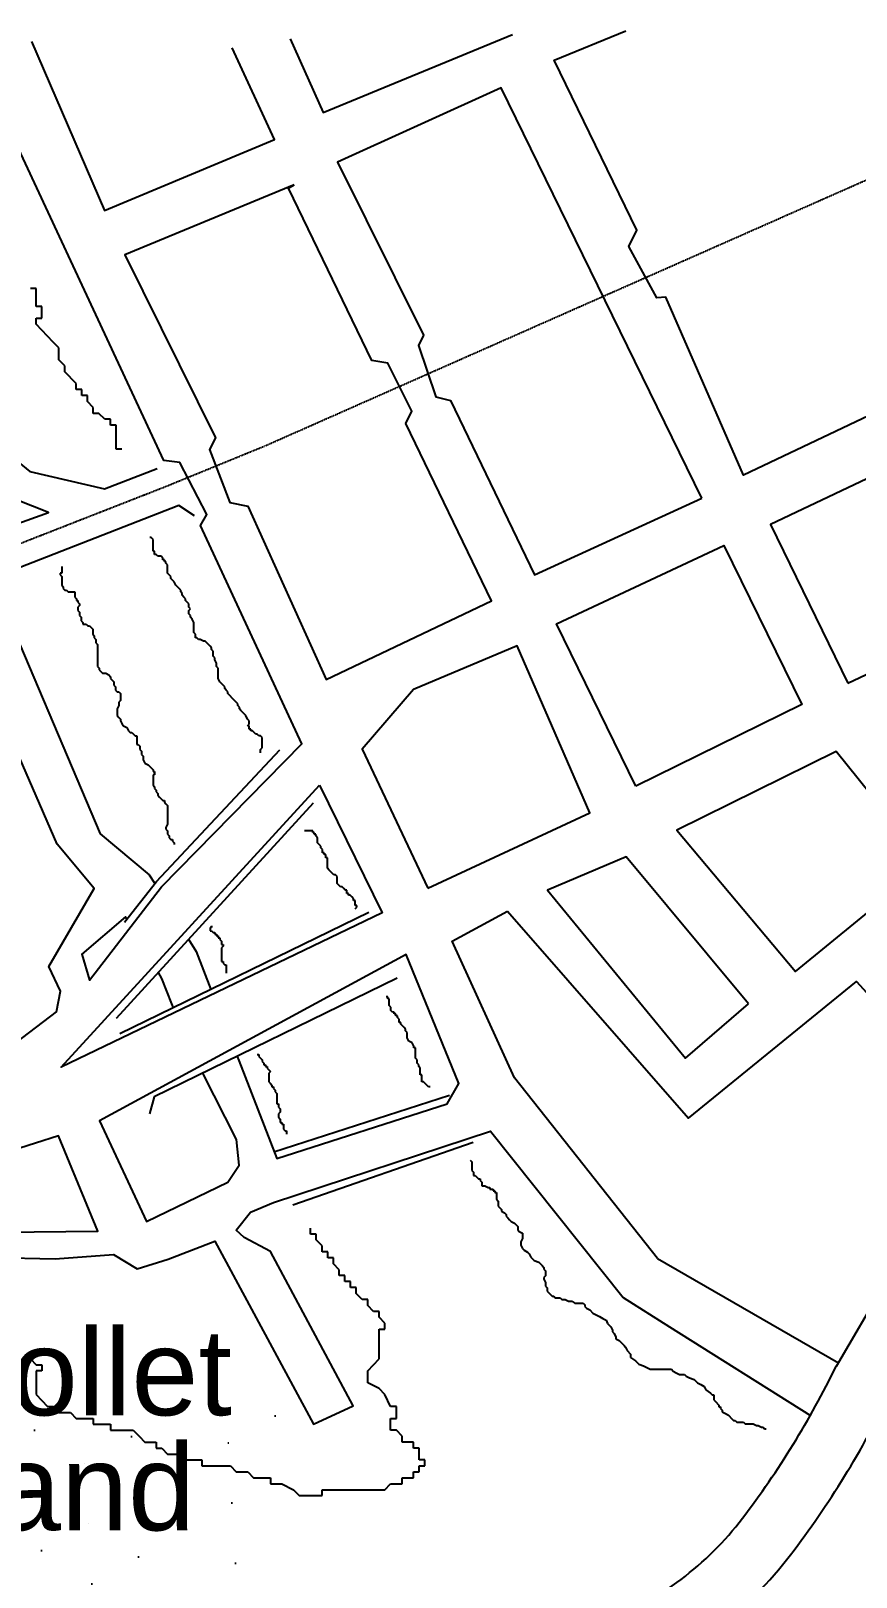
# Model space of a CAD drawing. Header units: feet. Extents: x -273 to 22785, y -15 to 12122.
# Drawn here: x 8526 to 9962, y 9334 to 12022 of the extents above; entities that cross this region are included whole.
import ezdxf

# ---------------------------------------------------------------- set-up
doc = ezdxf.new("R2010")
doc.units = ezdxf.units.FT
doc.header["$MEASUREMENT"] = 0
doc.linetypes.add('Hidden', pattern=[0.375, 0.25, -0.125])
doc.linetypes.add('Hidden 2', pattern=[0.1875, 0.125, -0.0625])
doc.layers.add('Hyperlink Regions', color=253, linetype='Continuous', plot=False)
for name, color, linetype in [('Rail Roads', 52, 'Hidden 2'), ('Street Curbs', 7, 'Continuous'), ('Text Labels and Directions', 1, 'Hidden')]:
    doc.layers.add(name, color=color, linetype=linetype)
doc.styles.add('Titles', font='arial.ttf')

msp = doc.modelspace()

# ---------------------------------------------------------------- hatches: boundary and pattern name
at = {"layer": 'Hyperlink Regions'}
h = msp.add_hatch(dxfattribs=at)
h.set_pattern_fill('DOTS', color=256, scale=1500, angle=30, style=0)
h.set_pattern_definition([(30, (-6356.68, -18059.75), (-6.28006, 104.62738), [0, -93.75])])
h.paths.add_polyline_path([(3844.6, 3375.8), (8955.2, 3375.8), (8955.2, 9621.1), (3844.6, 9621.1)])

# ---------------------------------------------------------------- linework, layer by layer
at = {"layer": 'Rail Roads'}
for points in [[(8933.4, 11300.3), (10540.9, 12010.8)], [(7042.3, 10591.9), (7639.5, 10806), (7962.6, 10928.9), (8365.9, 11075.2), (8761.2, 11229.9), (8933.4, 11300.3)]]:
    msp.add_lwpolyline(points, dxfattribs=at)
at = {"layer": 'Street Curbs'}
for p, q in [((8535.4, 11573.9), (8525.5, 11573.9)), ((8535.4, 11542.9), (8535.4, 11573.9)), ((8545.4, 11542.9), (8535.4, 11542.9)), ((8545.4, 11522.2), (8545.4, 11542.9)), ((8535.4, 11522.2), (8545.4, 11522.2)), ((8535.4, 11511.9), (8535.4, 11522.2)), ((8555.3, 11491.2), (8535.4, 11511.9)), ((8565.3, 11480.9), (8555.3, 11491.2)), ((8575.2, 11470.5), (8565.3, 11480.9)), ((8575.2, 11449.9), (8575.2, 11470.5)), ((8585.2, 11439.5), (8575.2, 11449.9)), ((8585.2, 11429.2), (8585.2, 11439.5)), ((8605, 11408.5), (8585.2, 11429.2)), ((8605, 11398.2), (8605, 11408.5)), ((8615, 11398.2), (8605, 11398.2)), ((8615, 11387.8), (8615, 11398.2)), ((8624.9, 11387.8), (8615, 11387.8)), ((8624.9, 11377.5), (8624.9, 11387.8)), ((8634.9, 11367.2), (8624.9, 11377.5)), ((8634.9, 11356.8), (8634.9, 11367.2)), ((8644.8, 11356.8), (8634.9, 11356.8)), ((8654.8, 11346.5), (8644.8, 11356.8)), ((8664.7, 11346.5), (8654.8, 11346.5)), ((8664.7, 11336.2), (8664.7, 11346.5)), ((8674.7, 11336.2), (8664.7, 11336.2)), ((8674.7, 11294.8), (8674.7, 11336.2)), ((8684.6, 11294.8), (8674.7, 11294.8)), ((8735.9, 11140.8), (8733.1, 11140.8)), ((8738.8, 11137.8), (8735.9, 11140.8)), ((8738.8, 11117.2), (8738.8, 11137.8)), ((8741.6, 11117.2), (8738.8, 11117.2)), ((8741.6, 11111.3), (8741.6, 11117.2)), ((8744.4, 11111.3), (8741.6, 11111.3)), ((8747.3, 11108.4), (8744.4, 11111.3)), ((8752.9, 11108.4), (8747.3, 11108.4)), ((8755.8, 11105.4), (8752.9, 11108.4)), ((8755.8, 11102.5), (8755.8, 11105.4)), ((8758.6, 11102.5), (8755.8, 11102.5)), ((8758.6, 11099.5), (8758.6, 11102.5)), ((8577.2, 11078.9), (8577.2, 11075.9)), ((8580, 11078.9), (8577.2, 11078.9)), ((8577.2, 11075.9), (8580, 11073)), ((8580, 11090.7), (8580, 11078.9)), ((8761.4, 11099.5), (8758.6, 11099.5)), ((8761.4, 11096.6), (8761.4, 11099.5)), ((8764.3, 11093.6), (8761.4, 11096.6)), ((8764.3, 11078.9), (8764.3, 11093.6)), ((8767.1, 11075.9), (8764.3, 11078.9)), ((8769.9, 11073), (8767.1, 11075.9)), ((8580, 11073), (8580, 11058.3)), ((8580, 11058.3), (8582.8, 11055.3)), ((8582.8, 11055.3), (8582.8, 11052.4)), ((8582.8, 11052.4), (8585.7, 11049.4)), ((8585.7, 11049.4), (8588.5, 11049.4)), ((8588.5, 11049.4), (8591.3, 11046.5)), ((8769.9, 11070), (8769.9, 11073)), ((8772.8, 11067.1), (8769.9, 11070)), ((8775.6, 11064.2), (8772.8, 11067.1)), ((8778.4, 11058.3), (8775.6, 11064.2)), ((8781.3, 11055.3), (8778.4, 11058.3)), ((8787, 11049.4), (8781.3, 11055.3)), ((8787, 11046.5), (8787, 11049.4)), ((8591.3, 11046.5), (8602.7, 11046.5)), ((8602.7, 11046.5), (8602.7, 11037.6)), ((8602.7, 11037.6), (8605.5, 11034.7)), ((8605.5, 11034.7), (8605.5, 11031.7)), ((8605.5, 11031.7), (8608.3, 11031.7)), ((8608.3, 11031.7), (8608.3, 11028.8)), ((8608.3, 11028.8), (8611.2, 11025.8)), ((8611.2, 11022.9), (8608.3, 11020)), ((8611.2, 11025.8), (8611.2, 11022.9)), ((8789.8, 11043.5), (8787, 11046.5)), ((8789.8, 11040.6), (8789.8, 11043.5)), ((8792.6, 11037.6), (8789.8, 11040.6)), ((8795.5, 11034.7), (8792.6, 11037.6)), ((8795.5, 11031.7), (8795.5, 11034.7)), ((8798.3, 11028.8), (8795.5, 11031.7)), ((8801.1, 11025.8), (8798.3, 11028.8)), ((8801.1, 11020), (8801.1, 11025.8)), ((8608.3, 11020), (8608.3, 11014.1)), ((8608.3, 11014.1), (8611.2, 11011.1)), ((8611.2, 11011.1), (8611.2, 11005.2)), ((8611.2, 11005.2), (8614, 11002.3)), ((8614, 11002.3), (8614, 10996.4)), ((8614, 10996.4), (8616.8, 10993.4)), ((8616.8, 10993.4), (8616.8, 10990.5)), ((8804, 11017), (8801.1, 11020)), ((8801.1, 11014.1), (8804, 11017)), ((8801.1, 11008.2), (8801.1, 11014.1)), ((8804, 11005.2), (8801.1, 11008.2)), ((8804, 11002.3), (8804, 11005.2)), ((8806.8, 10999.3), (8804, 11002.3)), ((8809.6, 10993.4), (8806.8, 10999.3)), ((8809.6, 10975.8), (8809.6, 10993.4)), ((8616.8, 10990.5), (8622.5, 10990.5)), ((8622.5, 10990.5), (8625.4, 10987.5)), ((8625.4, 10987.5), (8628.2, 10987.5)), ((8628.2, 10987.5), (8631, 10984.6)), ((8631, 10984.6), (8633.9, 10981.7)), ((8633.9, 10981.7), (8633.9, 10972.8)), ((8633.9, 10972.8), (8636.7, 10969.9)), ((8636.7, 10969.9), (8636.7, 10966.9)), ((8636.7, 10966.9), (8639.5, 10964)), ((8812.5, 10972.8), (8809.6, 10975.8)), ((8812.5, 10966.9), (8812.5, 10972.8)), ((8815.3, 10966.9), (8812.5, 10966.9)), ((8818.1, 10964), (8815.3, 10966.9)), ((8639.5, 10964), (8639.5, 10958.1)), ((8639.5, 10958.1), (8642.4, 10955.1)), ((8642.4, 10955.1), (8642.4, 10916.8)), ((8821, 10964), (8818.1, 10964)), ((8826.6, 10961), (8821, 10964)), ((8829.5, 10961), (8826.6, 10961)), ((8832.3, 10958.1), (8829.5, 10961)), ((8835.1, 10955.1), (8832.3, 10958.1)), ((8838, 10952.2), (8835.1, 10955.1)), ((8840.8, 10949.2), (8838, 10952.2)), ((8840.8, 10946.3), (8840.8, 10949.2)), ((8843.7, 10943.3), (8840.8, 10946.3)), ((8843.7, 10934.5), (8843.7, 10943.3)), ((8642.4, 10916.8), (8645.2, 10913.9)), ((8645.2, 10913.9), (8645.2, 10910.9)), ((8846.5, 10931.6), (8843.7, 10934.5)), ((8846.5, 10928.6), (8846.5, 10931.6)), ((8849.3, 10922.7), (8846.5, 10928.6)), ((8849.3, 10916.8), (8849.3, 10922.7)), ((8852.2, 10913.9), (8849.3, 10916.8)), ((8852.2, 10896.2), (8852.2, 10913.9)), ((8645.2, 10910.9), (8648, 10908)), ((8648, 10908), (8650.9, 10905)), ((8650.9, 10905), (8656.5, 10905)), ((8656.5, 10905), (8662.2, 10902.1)), ((8662.2, 10902.1), (8665, 10899.1)), ((8665, 10899.1), (8665, 10896.2)), ((8665, 10896.2), (8667.9, 10893.3)), ((8667.9, 10893.3), (8670.7, 10890.3)), ((8670.7, 10890.3), (8670.7, 10884.4)), ((8855, 10890.3), (8852.2, 10896.2)), ((8857.8, 10887.4), (8855, 10890.3)), ((8860.7, 10884.4), (8857.8, 10887.4)), ((8670.7, 10884.4), (8673.5, 10881.5)), ((8673.5, 10881.5), (8673.5, 10875.6)), ((8673.5, 10875.6), (8676.4, 10872.6)), ((8676.4, 10872.6), (8679.2, 10872.6)), ((8679.2, 10872.6), (8682.1, 10869.7)), ((8682.1, 10869.7), (8682.1, 10857.9)), ((8863.5, 10881.5), (8860.7, 10884.4)), ((8863.5, 10878.5), (8863.5, 10881.5)), ((8866.3, 10875.6), (8863.5, 10878.5)), ((8869.2, 10872.6), (8866.3, 10875.6)), ((8869.2, 10869.7), (8869.2, 10872.6)), ((8872, 10866.7), (8869.2, 10869.7)), ((8877.7, 10860.8), (8872, 10866.7)), ((8880.5, 10857.9), (8877.7, 10860.8)), ((8679.2, 10849.1), (8676.4, 10843.2)), ((8676.4, 10843.2), (8676.4, 10831.4)), ((8682.1, 10857.9), (8679.2, 10855)), ((8679.2, 10855), (8679.2, 10849.1)), ((8883.3, 10855), (8880.5, 10857.9)), ((8886.2, 10852), (8883.3, 10855)), ((8886.2, 10849.1), (8886.2, 10852)), ((8889, 10846.1), (8886.2, 10849.1)), ((8889, 10843.2), (8889, 10846.1)), ((8891.8, 10840.2), (8889, 10843.2)), ((8897.5, 10834.3), (8891.8, 10840.2)), ((8900.4, 10831.4), (8897.5, 10834.3)), ((8676.4, 10831.4), (8679.2, 10828.4)), ((8679.2, 10828.4), (8682.1, 10825.5)), ((8682.1, 10825.5), (8682.1, 10822.5)), ((8682.1, 10822.5), (8684.9, 10816.6)), ((8684.9, 10816.6), (8687.7, 10813.7)), ((8687.7, 10813.7), (8693.4, 10810.8)), ((8693.4, 10810.8), (8696.2, 10804.9)), ((8903.2, 10825.5), (8900.4, 10831.4)), ((8906, 10822.5), (8903.2, 10825.5)), ((8903.2, 10813.7), (8906, 10816.6)), ((8906, 10813.7), (8903.2, 10813.7)), ((8906, 10816.6), (8906, 10822.5)), ((8906, 10807.8), (8906, 10813.7)), ((8908.9, 10807.8), (8906, 10807.8)), ((8908.9, 10804.9), (8908.9, 10807.8)), ((8696.2, 10804.9), (8699.1, 10801.9)), ((8699.1, 10801.9), (8701.9, 10801.9)), ((8701.9, 10801.9), (8704.7, 10799)), ((8704.7, 10799), (8707.6, 10796)), ((8707.6, 10796), (8710.4, 10796)), ((8710.4, 10796), (8710.4, 10781.3)), ((8710.4, 10781.3), (8713.2, 10781.3)), ((8713.2, 10781.3), (8716.1, 10778.3)), ((8911.7, 10804.9), (8908.9, 10804.9)), ((8914.5, 10801.9), (8911.7, 10804.9)), ((8917.4, 10799), (8914.5, 10801.9)), ((8920.2, 10799), (8917.4, 10799)), ((8923, 10796), (8920.2, 10799)), ((8925.9, 10796), (8923, 10796)), ((8928.7, 10793.1), (8925.9, 10796)), ((8928.7, 10775.4), (8928.7, 10793.1)), ((8716.1, 10778.3), (8716.1, 10772.4)), ((8716.1, 10772.4), (8718.9, 10769.5)), ((8718.9, 10769.5), (8718.9, 10763.6)), ((8718.9, 10763.6), (8721.7, 10760.7)), ((8721.7, 10760.7), (8721.7, 10754.8)), ((8721.7, 10754.8), (8724.6, 10748.9)), ((8925.9, 10772.4), (8928.7, 10775.4)), ((8925.9, 10766.6), (8925.9, 10772.4)), ((8724.6, 10748.9), (8730.2, 10745.9)), ((8730.2, 10745.9), (8733.1, 10743)), ((8733.1, 10743), (8738.8, 10737.1)), ((8738.8, 10737.1), (8738.8, 10734.1)), ((8738.8, 10734.1), (8741.6, 10734.1)), ((8738.8, 10728.3), (8738.8, 10710.6)), ((8741.6, 10728.3), (8738.8, 10728.3)), ((8741.6, 10734.1), (8741.6, 10728.3)), ((8738.8, 10710.6), (8741.6, 10707.6)), ((8741.6, 10707.6), (8741.6, 10704.7)), ((8741.6, 10704.7), (8744.4, 10701.7)), ((8744.4, 10701.7), (8744.4, 10698.8)), ((8744.4, 10698.8), (8747.3, 10695.8)), ((8747.3, 10695.8), (8747.3, 10692.9)), ((8747.3, 10692.9), (8750.1, 10689.9)), ((8750.1, 10689.9), (8752.9, 10687)), ((8752.9, 10687), (8755.8, 10684.1)), ((8755.8, 10684.1), (8758.6, 10684.1)), ((8758.6, 10684.1), (8758.6, 10681.1)), ((8758.6, 10681.1), (8761.4, 10678.2)), ((8761.4, 10678.2), (8764.3, 10675.2)), ((8764.3, 10675.2), (8764.3, 10642.8)), ((8764.3, 10642.8), (8761.4, 10636.9)), ((8761.4, 10636.9), (8761.4, 10634)), ((8761.4, 10634), (8764.3, 10631)), ((8764.3, 10631), (8764.3, 10625.1)), ((8764.3, 10625.1), (8767.1, 10622.2)), ((8767.1, 10622.2), (8767.1, 10619.2)), ((8767.1, 10619.2), (8769.9, 10616.3)), ((9016.6, 10631), (9002.4, 10631)), ((9016.6, 10628.1), (9016.6, 10631)), ((9019.4, 10628.1), (9016.6, 10628.1)), ((9019.4, 10625.1), (9019.4, 10628.1)), ((9022.3, 10625.1), (9019.4, 10625.1)), ((9022.3, 10622.2), (9022.3, 10625.1)), ((9025.1, 10619.2), (9022.3, 10622.2)), ((9025.1, 10610.4), (9025.1, 10619.2)), ((8769.9, 10616.3), (8772.8, 10616.3)), ((8772.8, 10616.3), (8772.8, 10613.3)), ((8772.8, 10613.3), (8775.6, 10610.4)), ((8775.6, 10610.4), (8775.6, 10607.4)), ((9027.9, 10607.4), (9025.1, 10610.4)), ((9030.8, 10604.5), (9027.9, 10607.4)), ((9030.8, 10601.5), (9030.8, 10604.5)), ((9033.6, 10598.6), (9030.8, 10601.5)), ((9033.6, 10592.7), (9033.6, 10598.6)), ((9036.4, 10592.7), (9033.6, 10592.7)), ((9036.4, 10589.8), (9036.4, 10592.7)), ((9039.3, 10589.8), (9036.4, 10589.8)), ((9039.3, 10583.9), (9039.3, 10589.8)), ((9042.1, 10583.9), (9039.3, 10583.9)), ((9042.1, 10566.2), (9042.1, 10583.9)), ((9044.9, 10563.2), (9042.1, 10566.2)), ((9050.6, 10557.4), (9044.9, 10563.2)), ((9053.4, 10554.4), (9050.6, 10557.4)), ((9056.3, 10554.4), (9053.4, 10554.4)), ((9059.1, 10551.5), (9056.3, 10554.4)), ((9059.1, 10539.7), (9059.1, 10551.5)), ((9062, 10536.7), (9059.1, 10539.7)), ((9064.8, 10533.8), (9062, 10536.7)), ((9067.6, 10533.8), (9064.8, 10533.8)), ((9070.5, 10530.8), (9067.6, 10533.8)), ((9073.3, 10527.9), (9070.5, 10530.8)), ((9076.1, 10527.9), (9073.3, 10527.9)), ((9076.1, 10522), (9076.1, 10527.9)), ((9079, 10522), (9076.1, 10522)), ((9079, 10519), (9079, 10522)), ((9081.8, 10519), (9079, 10519)), ((9084.6, 10516.1), (9081.8, 10519)), ((9087.5, 10513.2), (9084.6, 10516.1)), ((9087.5, 10510.2), (9087.5, 10513.2)), ((9090.3, 10510.2), (9087.5, 10510.2)), ((9090.3, 10501.4), (9090.3, 10510.2)), ((9093.1, 10501.4), (9090.3, 10501.4)), ((9090.3, 10495.5), (9093.1, 10498.4)), ((9093.1, 10498.4), (9093.1, 10501.4)), ((8838, 10463.1), (8838, 10457.2)), ((8840.8, 10463.1), (8838, 10463.1)), ((8838, 10457.2), (8840.8, 10457.2)), ((8840.8, 10466), (8840.8, 10463.1)), ((8840.8, 10457.2), (8843.7, 10454.2)), ((8843.7, 10454.2), (8846.5, 10454.2)), ((8846.5, 10454.2), (8846.5, 10451.3)), ((8846.5, 10451.3), (8849.3, 10451.3)), ((8849.3, 10451.3), (8849.3, 10448.3)), ((8849.3, 10448.3), (8852.2, 10448.3)), ((8852.2, 10448.3), (8852.2, 10445.4)), ((8852.2, 10445.4), (8855, 10445.4)), ((8855, 10445.4), (8855, 10442.4)), ((8855, 10442.4), (8857.8, 10439.5)), ((8857.8, 10439.5), (8857.8, 10433.6)), ((8857.8, 10433.6), (8860.7, 10433.6)), ((8860.7, 10430.7), (8857.8, 10427.7)), ((8860.7, 10433.6), (8860.7, 10430.7)), ((8857.8, 10427.7), (8857.8, 10404.1)), ((8857.8, 10404.1), (8860.7, 10404.1)), ((8860.7, 10404.1), (8860.7, 10401.2)), ((8860.7, 10401.2), (8863.5, 10398.2)), ((8863.5, 10398.2), (8866.3, 10398.2)), ((8866.3, 10398.2), (8866.3, 10383.5)), ((9147, 10342.3), (9144.2, 10342.3)), ((9147, 10339.3), (9147, 10342.3)), ((9149.8, 10339.3), (9147, 10339.3)), ((9149.8, 10327.5), (9149.8, 10339.3)), ((9152.7, 10324.6), (9149.8, 10327.5)), ((9152.7, 10318.7), (9152.7, 10324.6)), ((9155.5, 10315.7), (9152.7, 10318.7)), ((9158.3, 10315.7), (9155.5, 10315.7)), ((9158.3, 10312.8), (9158.3, 10315.7)), ((9161.2, 10312.8), (9158.3, 10312.8)), ((9161.2, 10309.8), (9161.2, 10312.8)), ((9164, 10309.8), (9161.2, 10309.8)), ((9164, 10306.9), (9164, 10309.8)), ((9166.9, 10304), (9164, 10306.9)), ((9166.9, 10298.1), (9166.9, 10304)), ((9169.7, 10298.1), (9166.9, 10298.1)), ((9169.7, 10295.1), (9169.7, 10298.1)), ((9172.5, 10292.2), (9169.7, 10295.1)), ((9175.4, 10289.2), (9172.5, 10292.2)), ((9178.2, 10286.3), (9175.4, 10289.2)), ((9178.2, 10283.3), (9178.2, 10286.3)), ((9181, 10280.4), (9178.2, 10283.3)), ((9181, 10271.5), (9181, 10280.4)), ((9183.9, 10265.6), (9181, 10271.5)), ((8920.2, 10242.1), (8923, 10242.1)), ((8923, 10242.1), (8923, 10239.1)), ((9189.5, 10262.7), (9183.9, 10265.6)), ((9192.4, 10256.8), (9189.5, 10262.7)), ((9192.4, 10253.9), (9192.4, 10256.8)), ((9195.2, 10253.9), (9192.4, 10253.9)), ((9195.2, 10236.2), (9195.2, 10253.9)), ((8923, 10239.1), (8925.9, 10236.2)), ((8925.9, 10236.2), (8928.7, 10233.2)), ((8928.7, 10233.2), (8928.7, 10230.3)), ((8928.7, 10230.3), (8931.5, 10227.3)), ((8931.5, 10227.3), (8931.5, 10224.4)), ((8931.5, 10224.4), (8934.4, 10224.4)), ((8934.4, 10224.4), (8934.4, 10221.4)), ((8934.4, 10221.4), (8937.2, 10221.4)), ((8937.2, 10221.4), (8937.2, 10218.5)), ((8937.2, 10218.5), (8940, 10215.6)), ((8940, 10215.6), (8942.9, 10212.6)), ((9198, 10233.2), (9195.2, 10236.2)), ((9198, 10227.3), (9198, 10233.2)), ((9200.9, 10224.4), (9198, 10227.3)), ((9200.9, 10221.4), (9200.9, 10224.4)), ((9203.7, 10218.5), (9200.9, 10221.4)), ((9203.7, 10206.7), (9203.7, 10218.5)), ((8942.9, 10212.6), (8940, 10209.7)), ((8940, 10209.7), (8940, 10194.9)), ((8940, 10194.9), (8942.9, 10192)), ((8942.9, 10192), (8945.7, 10189)), ((8945.7, 10189), (8945.7, 10186.1)), ((9206.5, 10206.7), (9203.7, 10206.7)), ((9206.5, 10194.9), (9206.5, 10206.7)), ((9209.4, 10194.9), (9206.5, 10194.9)), ((9212.2, 10192), (9209.4, 10194.9)), ((9215, 10189), (9212.2, 10192)), ((9217.9, 10186.1), (9215, 10189)), ((8945.7, 10186.1), (8948.5, 10186.1)), ((8948.5, 10186.1), (8948.5, 10183.1)), ((8948.5, 10183.1), (8951.4, 10180.2)), ((8951.4, 10180.2), (8951.4, 10177.3)), ((8951.4, 10177.3), (8954.2, 10174.3)), ((8954.2, 10174.3), (8954.2, 10156.6)), ((9220.7, 10186.1), (9217.9, 10186.1)), ((8954.2, 10156.6), (8957.1, 10156.6)), ((8957.1, 10156.6), (8957.1, 10150.7)), ((8957.1, 10150.7), (8959.9, 10147.8)), ((8959.9, 10141.9), (8957.1, 10138.9)), ((8957.1, 10138.9), (8957.1, 10133.1)), ((8959.9, 10147.8), (8959.9, 10141.9)), ((8957.1, 10133.1), (8959.9, 10130.1)), ((8959.9, 10130.1), (8959.9, 10124.2)), ((8959.9, 10124.2), (8962.7, 10124.2)), ((8962.7, 10124.2), (8962.7, 10121.3)), ((8962.7, 10121.3), (8965.6, 10121.3)), ((8965.6, 10121.3), (8965.6, 10112.4)), ((8965.6, 10112.4), (8968.4, 10109.5)), ((8968.4, 10109.5), (8971.2, 10109.5)), ((8971.2, 10109.5), (8971.2, 10103.6)), ((9290.6, 10058.6), (9293.5, 10055.6)), ((9293.5, 10055.6), (9293.5, 10040.8)), ((9293.5, 10040.8), (9296.3, 10037.9)), ((9296.3, 10037.9), (9296.3, 10032)), ((9296.3, 10032), (9299.1, 10032)), ((9299.1, 10032), (9302, 10029)), ((9302, 10029), (9304.8, 10026)), ((9304.8, 10026), (9307.7, 10026)), ((9307.7, 10026), (9307.7, 10023.1)), ((9307.7, 10023.1), (9310.5, 10020.1)), ((9310.5, 10020.1), (9310.5, 10014.2)), ((9310.5, 10014.2), (9316.2, 10014.2)), ((9316.2, 10014.2), (9321.9, 10011.3)), ((9321.9, 10011.3), (9324.7, 10011.3)), ((9324.7, 10011.3), (9324.7, 10008.3)), ((9324.7, 10008.3), (9330.4, 10008.3)), ((9330.4, 10008.3), (9330.4, 10005.4)), ((9330.4, 10005.4), (9333.3, 10005.4)), ((9333.3, 10005.4), (9333.3, 10002.4)), ((9333.3, 10002.4), (9336.1, 10002.4)), ((9336.1, 10002.4), (9336.1, 9990.6)), ((9336.1, 9990.6), (9339, 9987.6)), ((9339, 9987.6), (9339, 9978.8)), ((9339, 9978.8), (9344.7, 9972.8)), ((9344.7, 9972.8), (9344.7, 9969.9)), ((9344.7, 9969.9), (9350.3, 9966.9)), ((9350.3, 9966.9), (9353.2, 9964)), ((9353.2, 9964), (9353.2, 9961)), ((9353.2, 9961), (9356, 9958.1)), ((9356, 9958.1), (9358.9, 9955.1)), ((9358.9, 9955.1), (9361.7, 9952.1)), ((9361.7, 9952.1), (9367.4, 9949.2)), ((9367.4, 9949.2), (9370.3, 9946.2)), ((9370.3, 9946.2), (9373.1, 9943.3)), ((9012.9, 9930.2), (9012.9, 9940.6)), ((9022.8, 9930.2), (9012.9, 9930.2)), ((9022.8, 9919.9), (9022.8, 9930.2)), ((9032.8, 9909.5), (9022.8, 9919.9)), ((9373.1, 9943.3), (9373.1, 9937.4)), ((9373.1, 9937.4), (9375.9, 9934.4)), ((9375.9, 9934.4), (9381.6, 9931.5)), ((9381.6, 9922.6), (9378.8, 9916.7)), ((9381.6, 9931.5), (9381.6, 9922.6)), ((9032.8, 9899.2), (9032.8, 9909.5)), ((9042.7, 9899.2), (9032.8, 9899.2)), ((9042.7, 9888.9), (9042.7, 9899.2)), ((9378.8, 9916.7), (9378.8, 9910.8)), ((9378.8, 9910.8), (9381.6, 9904.8)), ((9381.6, 9904.8), (9384.5, 9901.9)), ((9384.5, 9901.9), (9390.2, 9898.9)), ((9390.2, 9898.9), (9393, 9896)), ((9393, 9896), (9395.9, 9890.1)), ((9052.7, 9888.9), (9042.7, 9888.9)), ((9052.7, 9878.5), (9052.7, 9888.9)), ((9062.6, 9868.2), (9052.7, 9878.5)), ((9062.6, 9857.9), (9062.6, 9868.2)), ((9395.9, 9890.1), (9398.7, 9887.1)), ((9398.7, 9887.1), (9401.5, 9884.2)), ((9401.5, 9884.2), (9410.1, 9881.2)), ((9410.1, 9881.2), (9415.8, 9875.3)), ((9415.8, 9875.3), (9418.6, 9872.3)), ((9418.6, 9872.3), (9418.6, 9869.4)), ((9418.6, 9869.4), (9421.5, 9866.4)), ((9421.5, 9866.4), (9421.5, 9857.5)), ((9072.5, 9857.9), (9062.6, 9857.9)), ((9072.5, 9847.5), (9072.5, 9857.9)), ((9082.5, 9847.5), (9072.5, 9847.5)), ((9082.5, 9837.2), (9082.5, 9847.5)), ((9421.5, 9857.5), (9418.6, 9854.6)), ((9418.6, 9854.6), (9418.6, 9851.6)), ((9418.6, 9851.6), (9421.5, 9845.7)), ((9421.5, 9845.7), (9421.5, 9839.8)), ((9421.5, 9839.8), (9424.3, 9836.9)), ((9092.4, 9837.2), (9082.5, 9837.2)), ((9092.4, 9826.8), (9092.4, 9837.2)), ((9102.4, 9816.5), (9092.4, 9826.8)), ((9112.3, 9816.5), (9102.4, 9816.5)), ((9112.3, 9806.2), (9112.3, 9816.5)), ((9424.3, 9836.9), (9424.3, 9830.9)), ((9424.3, 9830.9), (9427.1, 9828)), ((9427.1, 9828), (9432.8, 9822.1)), ((9432.8, 9822.1), (9435.7, 9822.1)), ((9435.7, 9822.1), (9438.5, 9819.1)), ((9438.5, 9819.1), (9447.1, 9819.1)), ((9447.1, 9819.1), (9449.9, 9816.2)), ((9449.9, 9816.2), (9455.6, 9816.2)), ((9455.6, 9816.2), (9461.3, 9813.2)), ((9461.3, 9813.2), (9467, 9813.2)), ((9467, 9813.2), (9472.7, 9810.2)), ((9122.3, 9795.8), (9112.3, 9806.2)), ((9132.2, 9795.8), (9122.3, 9795.8)), ((9132.2, 9785.5), (9132.2, 9795.8)), ((9142.2, 9775.2), (9132.2, 9785.5)), ((9472.7, 9810.2), (9486.9, 9810.2)), ((9486.9, 9810.2), (9489.7, 9807.3)), ((9489.7, 9807.3), (9489.7, 9804.3)), ((9489.7, 9804.3), (9492.6, 9801.4)), ((9492.6, 9801.4), (9498.3, 9798.4)), ((9498.3, 9798.4), (9503.9, 9792.5)), ((9503.9, 9792.5), (9509.6, 9789.6)), ((9509.6, 9789.6), (9515.3, 9786.6)), ((9515.3, 9786.6), (9521, 9783.6)), ((9132.2, 9764.8), (9142.2, 9764.8)), ((9132.2, 9713.1), (9132.2, 9764.8)), ((9142.2, 9764.8), (9142.2, 9775.2)), ((9521, 9783.6), (9526.7, 9780.7)), ((9526.7, 9780.7), (9529.5, 9774.8)), ((9529.5, 9774.8), (9535.2, 9768.9)), ((9535.2, 9768.9), (9538.1, 9763)), ((9538.1, 9763), (9538.1, 9760)), ((9538.1, 9760), (9540.9, 9757)), ((9540.9, 9757), (9543.8, 9751.1)), ((9543.8, 9751.1), (9543.8, 9748.2)), ((9543.8, 9748.2), (9549.4, 9745.2)), ((9549.4, 9745.2), (9558, 9736.3)), ((9558, 9736.3), (9560.8, 9733.4)), ((9560.8, 9733.4), (9563.7, 9727.5)), ((8525.5, 9713.1), (8535.4, 9702.8)), ((9122.3, 9702.8), (9132.2, 9713.1)), ((9563.7, 9727.5), (9569.4, 9721.6)), ((9569.4, 9721.6), (9569.4, 9715.7)), ((9569.4, 9715.7), (9577.9, 9709.7)), ((9577.9, 9709.7), (9583.6, 9703.8)), ((9583.6, 9703.8), (9592.1, 9700.9)), ((8535.4, 9702.8), (8545.4, 9702.8)), ((8535.4, 9692.4), (8535.4, 9651.1)), ((8545.4, 9692.4), (8535.4, 9692.4)), ((8545.4, 9702.8), (8545.4, 9692.4)), ((9112.3, 9692.4), (9122.3, 9702.8)), ((9112.3, 9671.8), (9112.3, 9692.4)), ((9592.1, 9700.9), (9597.8, 9697.9)), ((9597.8, 9697.9), (9603.5, 9695)), ((9603.5, 9695), (9640.5, 9695)), ((9640.5, 9695), (9643.3, 9692)), ((9643.3, 9692), (9649, 9689)), ((9649, 9689), (9654.7, 9686.1)), ((9654.7, 9686.1), (9663.2, 9686.1)), ((9663.2, 9686.1), (9666.1, 9683.1)), ((9666.1, 9683.1), (9671.8, 9680.2)), ((9671.8, 9680.2), (9680.3, 9677.2)), ((9680.3, 9677.2), (9686, 9671.3)), ((8535.4, 9651.1), (8555.3, 9630.4)), ((9132.2, 9661.4), (9112.3, 9671.8)), ((9142.2, 9651.1), (9132.2, 9661.4)), ((9152.1, 9630.4), (9142.2, 9651.1)), ((9686, 9671.3), (9691.7, 9668.4)), ((9691.7, 9668.4), (9697.4, 9665.4)), ((9697.4, 9665.4), (9700.2, 9659.5)), ((9700.2, 9659.5), (9708.7, 9653.6)), ((9708.7, 9653.6), (9711.6, 9650.6)), ((9711.6, 9650.6), (9714.4, 9650.6)), ((9714.4, 9650.6), (9714.4, 9641.7)), ((8555.3, 9630.4), (8565.3, 9630.4)), ((8565.3, 9630.4), (8575.2, 9620.1)), ((9162.1, 9630.4), (9152.1, 9630.4)), ((9162.1, 9609.7), (9162.1, 9630.4)), ((9714.4, 9641.7), (9717.3, 9638.8)), ((9717.3, 9638.8), (9723, 9632.9)), ((9723, 9632.9), (9723, 9629.9)), ((9723, 9629.9), (9725.8, 9629.9)), ((9725.8, 9629.9), (9725.8, 9627)), ((9725.8, 9627), (9728.6, 9624)), ((9728.6, 9624), (9728.6, 9621.1)), ((8575.2, 9620.1), (8595.1, 9620.1)), ((8595.1, 9620.1), (8605, 9609.7)), ((8605, 9609.7), (8634.9, 9609.7)), ((8634.9, 9609.7), (8634.9, 9599.4)), ((8634.9, 9599.4), (8664.7, 9599.4)), ((8664.7, 9599.4), (8664.7, 9589.1)), ((9152.1, 9609.7), (9162.1, 9609.7)), ((9152.1, 9589.1), (9152.1, 9609.7)), ((9728.6, 9621.1), (9734.3, 9618.1)), ((9734.3, 9618.1), (9740, 9615.1)), ((9740, 9615.1), (9745.7, 9609.2)), ((9745.7, 9609.2), (9748.6, 9606.3)), ((9748.6, 9606.3), (9751.4, 9606.3)), ((9751.4, 9606.3), (9754.2, 9603.3)), ((9754.2, 9603.3), (9765.6, 9603.3)), ((9765.6, 9603.3), (9768.5, 9600.4)), ((9768.5, 9600.4), (9782.7, 9600.4)), ((9782.7, 9600.4), (9788.4, 9597.4)), ((9788.4, 9597.4), (9791.2, 9597.4)), ((9791.2, 9597.4), (9796.9, 9594.5)), ((8664.7, 9589.1), (8704.5, 9589.1)), ((8704.5, 9589.1), (8714.5, 9578.7)), ((8714.5, 9578.7), (8724.4, 9568.4)), ((9162.1, 9589.1), (9152.1, 9589.1)), ((9172, 9578.7), (9162.1, 9589.1)), ((9172, 9568.4), (9172, 9578.7)), ((9796.9, 9594.5), (9799.8, 9594.5)), ((9799.8, 9594.5), (9802.6, 9591.5)), ((9802.6, 9591.5), (9805.4, 9591.5)), ((8724.4, 9568.4), (8744.3, 9568.4)), ((8744.3, 9568.4), (8744.3, 9558.1)), ((8744.3, 9558.1), (8754.3, 9558.1)), ((8754.3, 9558.1), (8764.2, 9547.7)), ((8764.2, 9547.7), (8784.1, 9547.7)), ((8784.1, 9547.7), (8794, 9537.4)), ((9191.9, 9568.4), (9172, 9568.4)), ((9191.9, 9558.1), (9191.9, 9568.4)), ((9201.9, 9558.1), (9191.9, 9558.1)), ((9201.9, 9537.4), (9201.9, 9558.1)), ((8794, 9537.4), (8823.9, 9537.4)), ((8823.9, 9537.4), (8823.9, 9527)), ((8823.9, 9527), (8873.6, 9527)), ((8873.6, 9527), (8883.6, 9516.7)), ((8883.6, 9516.7), (8903.5, 9516.7)), ((8903.5, 9516.7), (8913.4, 9506.4)), ((9191.9, 9516.7), (9201.9, 9516.7)), ((9191.9, 9506.4), (9191.9, 9516.7)), ((9211.8, 9537.4), (9201.9, 9537.4)), ((9201.9, 9527), (9211.8, 9527)), ((9201.9, 9516.7), (9201.9, 9527)), ((9211.8, 9527), (9211.8, 9537.4)), ((8913.4, 9506.4), (8943.2, 9506.4)), ((8943.2, 9506.4), (8943.2, 9496)), ((8943.2, 9496), (8963.1, 9496)), ((8963.1, 9496), (8983, 9485.7)), ((9142.2, 9485.7), (9152.1, 9496)), ((9152.1, 9496), (9172, 9496)), ((9172, 9506.4), (9191.9, 9506.4)), ((9172, 9496), (9172, 9506.4)), ((8983, 9485.7), (8993, 9475.4)), ((8993, 9475.4), (9032.8, 9475.4)), ((9032.8, 9485.7), (9142.2, 9485.7)), ((9032.8, 9475.4), (9032.8, 9485.7))]:
    msp.add_line(p, q, dxfattribs=at)
for points in [[(8977.3, 12007.8), (9035, 11879.7), (9364.2, 12015.7)], [(10241.7, 12000.7), (10454.5, 11576.5), (9766.1, 11249.2), (9630.8, 11558.6), (9615.3, 11557.9), (9566.5, 11647.2), (9580.2, 11675.3), (9436.5, 11970.6), (9561.2, 12021.7)], [(8693.4, 10477.7), (8691.2, 10481.4), (8615, 10416.6), (8628.4, 10371.7), (8753.7, 10533.5), (8997.4, 10782.1), (8821.4, 11162.1), (8832.2, 11181.2), (8785.7, 11271.2), (8757.7, 11274.9), (8418, 12002.6)], [(8527.4, 12003.2), (8654.5, 11709.7), (8950.1, 11832.8), (8876.4, 11992.5)], [(7575.4, 10861.8), (7516.6, 10986.1), (7456.7, 11117), (7409.4, 11285.9), (7380.2, 11446), (7387.6, 11590.1), (7453, 11693.3), (7560.3, 11762.4), (7736.6, 11768.3), (7872.8, 11750.8), (8021.1, 11677.4), (8181.3, 11560.1), (8297.7, 11423.4), (8412.2, 11187.7), (8428.7, 11138.9), (8557.2, 11184.3), (8476.4, 11216.4)], [(8418, 11342.7), (8524.5, 11255.9), (8654.7, 11225.8), (8746.3, 11261.3)], [(8811.2, 11178.5), (8784, 11196.7), (8458, 11069.7), (8646.7, 10625.9), (8732.4, 10554.8), (8741.8, 10539.5)], [(7043.2, 9736.9), (7112.8, 9678.1), (7012.5, 9566.6), (7237.9, 9337), (7518.2, 9626.5), (7589, 9689.7), (8136.3, 10022), (8297.3, 10108.7), (8571, 10316.6), (8578.2, 10352.2), (8557.7, 10395), (8636.2, 10530.8), (8571.9, 10608.1), (8476.1, 10829.5), (7845.9, 10489.8), (8034.7, 10268.9), (8200.8, 10349.1), (8224.9, 10295.4), (8091.7, 10218), (8229.5, 10095.5), (8236.3, 10089.2)], [(8689.3, 10472.3), (8744.7, 10543.3), (8959.6, 10771.8)], [(9017.5, 10679.3), (8674.6, 10304.7)], [(9114.1, 10488.9), (8681.4, 10278.3)], [(9616.4, 9887.5), (9367.6, 10201.7), (9259, 10439.5), (9355.5, 10491.5)], [(9355.5, 10491.5), (9670.3, 10131.5), (9962.1, 10369.4), (10179, 10130.8), (9927.1, 9699.8)], [(8800.8, 10442.6), (8813.9, 10421.2), (8839.6, 10355.3)], [(8885.1, 10239.1), (8887.9, 10232.1), (8954.2, 10061.3), (9250.6, 10156.5), (9270.7, 10191.7), (9179.3, 10416.1), (8645.6, 10127), (8727.4, 9951.9), (8868.7, 10020.4), (8888.8, 10050.1), (8884.3, 10094.6), (8825.2, 10209.8)], [(8774.3, 10323.6), (8771.3, 10330.3), (8754.4, 10374.6), (8748.2, 10385.1)], [(9163.3, 10375), (8740.6, 10168.5), (8732.9, 10139.4)], [(8949.1, 10073.3), (9254.4, 10171.5)], [(8265.8, 9975.9), (8338.3, 9929.7), (8462.2, 9889.6), (8568.7, 9887.2), (8670.1, 9894.8), (8711.3, 9869.7), (8765.1, 9886.3), (8846.3, 9917.7), (9018.1, 9599.6), (9086.8, 9631.3), (8942.9, 9899.7), (8897.2, 9924.2), (8883.5, 9937.1), (8908.2, 9968.3), (8948.5, 9984.8), (9325.6, 10108.8), (9556.6, 9819.8), (9637.2, 9768.7)], [(8335, 9999.3), (8476.7, 9933.2), (8643.1, 9935), (8574.4, 10100.7), (8374.1, 10037.1), (8217.6, 9945.4), (7732.9, 9651.8), (7648, 9548.9), (7349.4, 9242.8), (7610.1, 9082.1), (8304.8, 8669.7), (8358.5, 8651.8), (8396.3, 8664.7), (8518.8, 8762), (8668.4, 8863.8)], [(9295.8, 10089.5), (8982, 9980.6)], [(9616.4, 9887.5), (9930.9, 9706.3)], [(9637.2, 9768.7), (9882.2, 9615)]]:
    msp.add_lwpolyline(points, dxfattribs=at)
for points in [[(9693.2, 11209.6), (9344.2, 11922.7), (9059.8, 11793.6), (9209.5, 11492.9), (9200.7, 11474.9), (9231, 11385.4), (9256.5, 11379.2), (9402.3, 11076.4)], [(8984.5, 11754.2), (8689.9, 11632.6), (8847.7, 11314.4), (8837, 11294.2), (8872.4, 11202.1), (8903.5, 11195.5), (9040.2, 10894), (9327.7, 11031.1), (9178.4, 11339.4), (9188.7, 11360.5), (9147.3, 11444), (9119.2, 11448.7), (8974.6, 11748.1)], [(9947.3, 10888), (10227.3, 11020), (10103.7, 11301.6), (9812.9, 11163.9)], [(9578.6, 10708.7), (9440.6, 10991), (9731.9, 11127.2), (9867.4, 10850.8)], [(9216.6, 10531.5), (9498.6, 10662.5), (9372, 10952.6), (9191.9, 10876.7), (9102.5, 10773.2)], [(10084.7, 10573.2), (9927.1, 10769.1), (9649.7, 10632.1), (9856.2, 10386.3)], [(9028.2, 10710.4), (9137.5, 10488.7), (8579.1, 10220.2)], [(9774.5, 10330.6), (9561.9, 10585.8), (9424.8, 10528), (9664.7, 10236.2)]]:
    msp.add_lwpolyline(points, close=True, dxfattribs=at)
for points in [[(8668.4, 8863.8, -0.028022), (9525.6, 9256.3, 0.137359), (9764.2, 9436.3, 0.04934), (9927.1, 9700.3, -0.617493)], [(8717.4, 8770.9, -0.028022), (9563.9, 9158.5, 0.137359), (9847.7, 9372.6, 0.04934), (10021.4, 9654.2, 0.04934)]]:
    msp.add_lwpolyline(points, format="xyb", dxfattribs=at)

# ---------------------------------------------------------------- texts
at = {"layer": 'Text Labels and Directions', "insert": (8532.4, 9589), "char_height": 150, "width": 1528.079, "attachment_point": 5, "line_spacing_factor": 0.8, "style": 'Titles'}
msp.add_mtext('Nicollet \\PIsland', dxfattribs=at)

doc.saveas('drawing.dxf')
